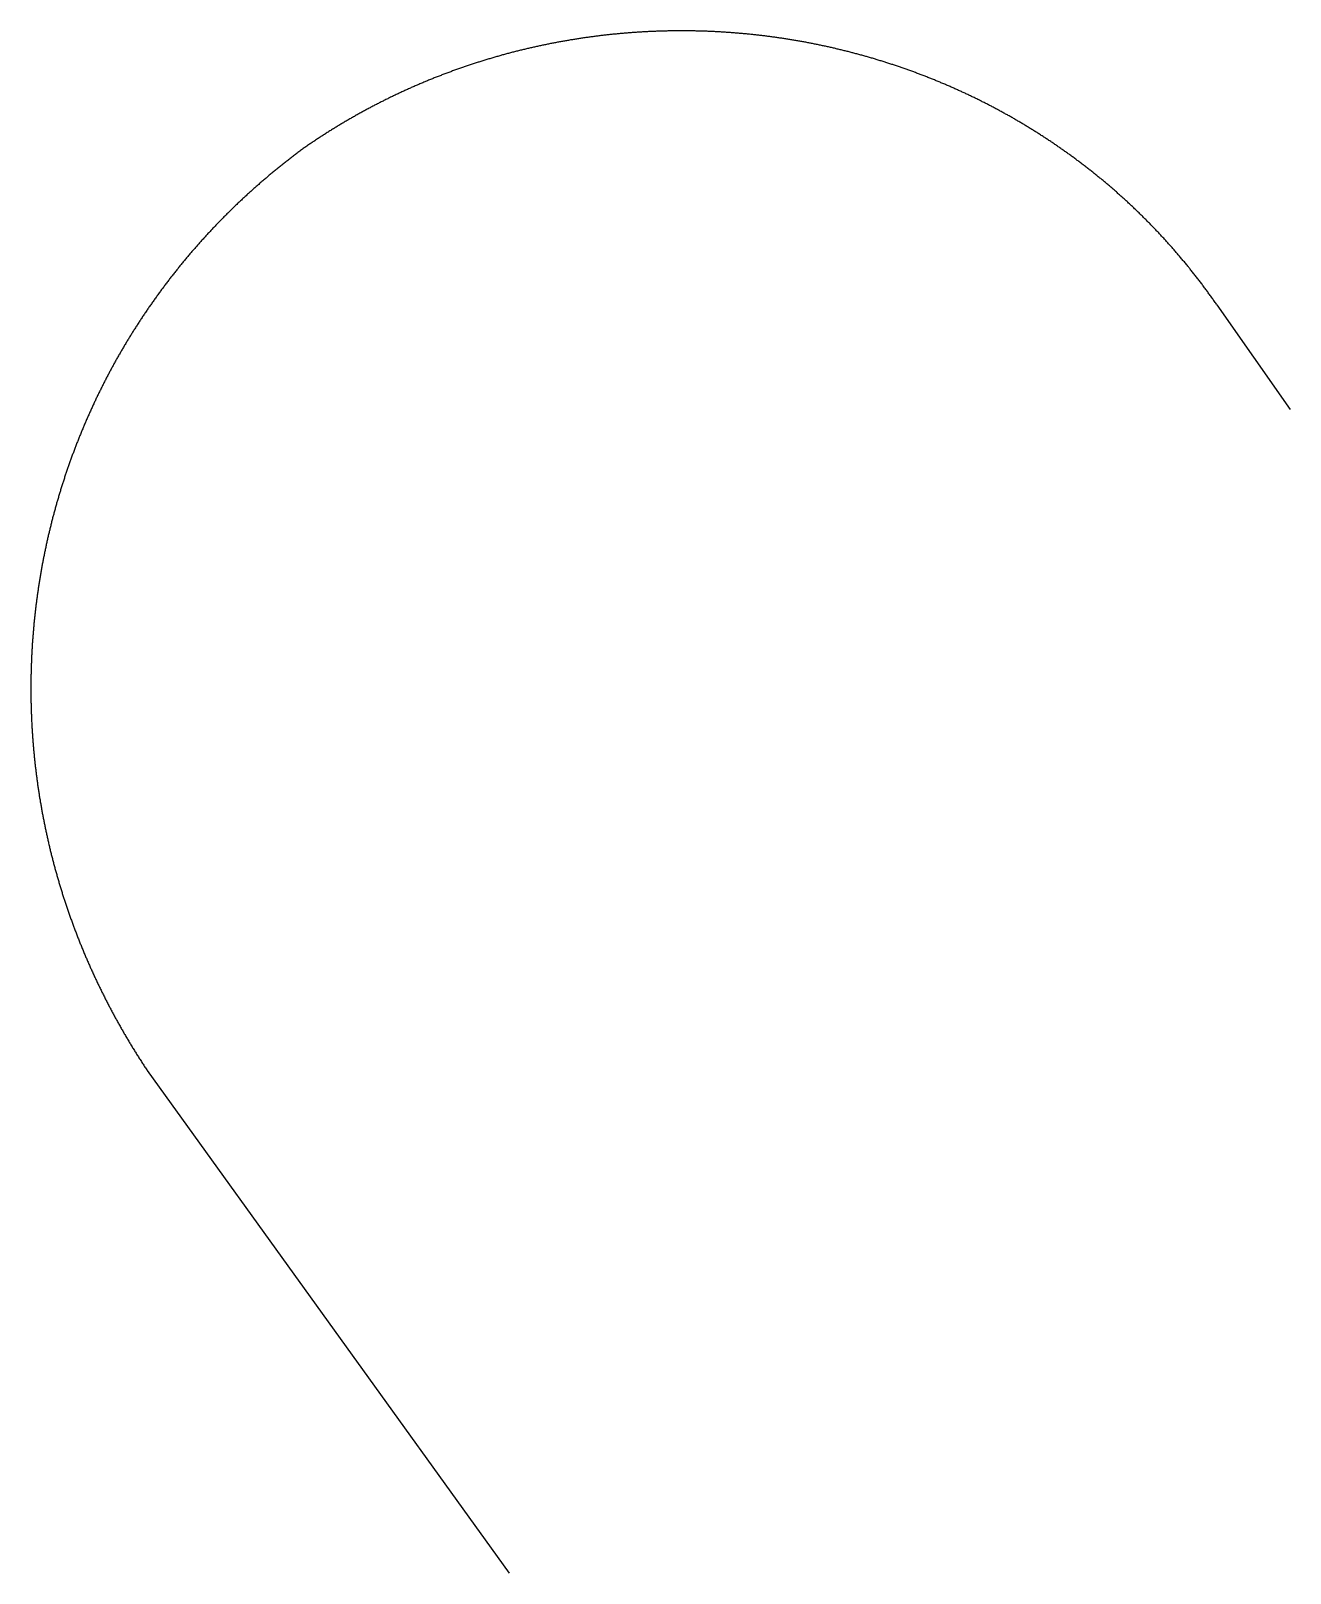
# Model space of a CAD drawing. Header units: millimetres. Extents: x -275 to 275, y -100 to 100.
# Drawn here: x -91.37 to -84.42, y -4.99 to 3.51 of the extents above; entities that cross this region are included whole.
import ezdxf

# ---------------------------------------------------------------- set-up
doc = ezdxf.new("R2010")
doc.units = ezdxf.units.MM

msp = doc.modelspace()

# ---------------------------------------------------------------- linework, layer by layer
for p, q in [((-84.8255, 2.0015), (-84.4219, 1.4258)), ((-88.7275, -4.9914), (-90.7239, -2.2205))]:
    msp.add_line(p, q)
for points in [[(-84.8255, 2.0015), (-84.8288, 2.0063), (-84.8322, 2.0112), (-84.8356, 2.016), (-84.8389, 2.0208), (-84.8423, 2.0256), (-84.8457, 2.0304), (-84.8491, 2.0352), (-84.8525, 2.04), (-84.8559, 2.0448), (-84.8593, 2.0496), (-84.8628, 2.0543), (-84.8662, 2.0591), (-84.8696, 2.0638), (-84.8731, 2.0686), (-84.8765, 2.0733), (-84.88, 2.078), (-84.8835, 2.0828), (-84.8869, 2.0875), (-84.8904, 2.0922), (-84.8939, 2.0969), (-84.8974, 2.1016), (-84.9009, 2.1062), (-84.9044, 2.1109), (-84.9079, 2.1156), (-84.9115, 2.1202), (-84.915, 2.1249), (-84.9185, 2.1295), (-84.9221, 2.1342), (-84.9256, 2.1388), (-84.9292, 2.1434), (-84.9327, 2.1481), (-84.9363, 2.1527), (-84.9399, 2.1573), (-84.9435, 2.1619), (-84.9471, 2.1664), (-84.9507, 2.171), (-84.9543, 2.1756), (-84.9579, 2.1801), (-84.9615, 2.1847), (-84.9651, 2.1892), (-84.9687, 2.1938), (-84.9724, 2.1983), (-84.976, 2.2028), (-84.9797, 2.2074), (-84.9833, 2.2119), (-84.987, 2.2164), (-84.9907, 2.2209), (-84.9943, 2.2254), (-84.998, 2.2298), (-85.0017, 2.2343), (-85.0054, 2.2388), (-85.0091, 2.2432), (-85.0128, 2.2477), (-85.0165, 2.2521), (-85.0203, 2.2566), (-85.024, 2.261), (-85.0277, 2.2654), (-85.0315, 2.2698), (-85.0352, 2.2742), (-85.039, 2.2786), (-85.0427, 2.283), (-85.0465, 2.2874), (-85.0503, 2.2918), (-85.054, 2.2961), (-85.0578, 2.3005), (-85.0616, 2.3048), (-85.0654, 2.3092), (-85.0692, 2.3135), (-85.073, 2.3179), (-85.0769, 2.3222), (-85.0807, 2.3265), (-85.0845, 2.3308), (-85.0883, 2.3351), (-85.0922, 2.3394), (-85.096, 2.3437), (-85.0999, 2.3479), (-85.1038, 2.3522), (-85.1076, 2.3565), (-85.1115, 2.3607), (-85.1154, 2.365), (-85.1193, 2.3692), (-85.1232, 2.3734), (-85.1271, 2.3777), (-85.131, 2.3819), (-85.1349, 2.3861), (-85.1388, 2.3903), (-85.1427, 2.3945), (-85.1466, 2.3987), (-85.1506, 2.4028), (-85.1545, 2.407), (-85.1585, 2.4112), (-85.1624, 2.4153), (-85.1664, 2.4195), (-85.1703, 2.4236), (-85.1743, 2.4278), (-85.1783, 2.4319), (-85.1823, 2.436), (-85.1863, 2.4401), (-85.1903, 2.4442), (-85.1943, 2.4483), (-85.1983, 2.4524), (-85.2023, 2.4565), (-85.2063, 2.4605), (-85.2103, 2.4646), (-85.2144, 2.4687), (-85.2184, 2.4727), (-85.2224, 2.4767), (-85.2265, 2.4808), (-85.2305, 2.4848), (-85.2346, 2.4888), (-85.2387, 2.4928), (-85.2427, 2.4968), (-85.2468, 2.5008), (-85.2509, 2.5048), (-85.255, 2.5088), (-85.2591, 2.5128), (-85.2632, 2.5167), (-85.2673, 2.5207), (-85.2714, 2.5246), (-85.2755, 2.5286), (-85.2797, 2.5325), (-85.2838, 2.5364), (-85.2879, 2.5404), (-85.2921, 2.5443), (-85.2962, 2.5482), (-85.3004, 2.5521), (-85.3045, 2.556), (-85.3087, 2.5598), (-85.3129, 2.5637), (-85.317, 2.5676), (-85.3212, 2.5714), (-85.3254, 2.5753), (-85.3296, 2.5791), (-85.3338, 2.583), (-85.338, 2.5868), (-85.3422, 2.5906), (-85.3464, 2.5944), (-85.3506, 2.5982), (-85.3549, 2.602), (-85.3591, 2.6058), (-85.3633, 2.6096), (-85.3676, 2.6134), (-85.3718, 2.6171), (-85.3761, 2.6209), (-85.3803, 2.6247), (-85.3846, 2.6284), (-85.3889, 2.6321), (-85.3932, 2.6359), (-85.3974, 2.6396), (-85.4017, 2.6433), (-85.406, 2.647), (-85.4103, 2.6507), (-85.4146, 2.6544), (-85.4189, 2.6581), (-85.4232, 2.6617), (-85.4275, 2.6654), (-85.4319, 2.6691), (-85.4362, 2.6727), (-85.4405, 2.6764), (-85.4449, 2.68), (-85.4492, 2.6836), (-85.4536, 2.6872), (-85.4579, 2.6909), (-85.4623, 2.6945), (-85.4667, 2.6981), (-85.471, 2.7016), (-85.4754, 2.7052), (-85.4798, 2.7088), (-85.4842, 2.7124), (-85.4886, 2.7159), (-85.493, 2.7195), (-85.4974, 2.723), (-85.5018, 2.7266), (-85.5062, 2.7301), (-85.5106, 2.7336), (-85.515, 2.7371), (-85.5194, 2.7406), (-85.5239, 2.7441), (-85.5283, 2.7476), (-85.5328, 2.7511), (-85.5372, 2.7546), (-85.5417, 2.758), (-85.5461, 2.7615), (-85.5506, 2.7649), (-85.5551, 2.7684), (-85.5595, 2.7718), (-85.564, 2.7752), (-85.5685, 2.7787), (-85.573, 2.7821), (-85.5775, 2.7855), (-85.582, 2.7889), (-85.5865, 2.7923), (-85.591, 2.7956), (-85.5955, 2.799), (-85.6, 2.8024), (-85.6045, 2.8057), (-85.6091, 2.8091), (-85.6136, 2.8124), (-85.6181, 2.8158), (-85.6227, 2.8191), (-85.6272, 2.8224), (-85.6318, 2.8257), (-85.6363, 2.829), (-85.6409, 2.8323), (-85.6455, 2.8356), (-85.65, 2.8389), (-85.6546, 2.8422), (-85.6592, 2.8454), (-85.6638, 2.8487), (-85.6684, 2.8519), (-85.673, 2.8552), (-85.6776, 2.8584), (-85.6822, 2.8616), (-85.6868, 2.8649), (-85.6914, 2.8681), (-85.696, 2.8713), (-85.7006, 2.8745), (-85.7053, 2.8777), (-85.7099, 2.8808), (-85.7145, 2.884), (-85.7192, 2.8872), (-85.7238, 2.8903), (-85.7285, 2.8935), (-85.7331, 2.8966), (-85.7378, 2.8997), (-85.7424, 2.9029), (-85.7471, 2.906), (-85.7518, 2.9091), (-85.7565, 2.9122), (-85.7612, 2.9153), (-85.7658, 2.9184), (-85.7705, 2.9215), (-85.7752, 2.9245), (-85.7799, 2.9276), (-85.7846, 2.9306), (-85.7893, 2.9337), (-85.7941, 2.9367), (-85.7988, 2.9398), (-85.8035, 2.9428), (-85.8082, 2.9458), (-85.813, 2.9488), (-85.8177, 2.9518), (-85.8224, 2.9548), (-85.8272, 2.9578), (-85.8319, 2.9608), (-85.8367, 2.9637), (-85.8414, 2.9667), (-85.8462, 2.9696), (-85.851, 2.9726), (-85.8557, 2.9755), (-85.8605, 2.9785), (-85.8653, 2.9814), (-85.8701, 2.9843), (-85.8749, 2.9872), (-85.8797, 2.9901), (-85.8845, 2.993), (-85.8893, 2.9959), (-85.8941, 2.9988), (-85.8989, 3.0016), (-85.9037, 3.0045), (-85.9085, 3.0073), (-85.9133, 3.0102), (-85.9182, 3.013), (-85.923, 3.0158), (-85.9278, 3.0187), (-85.9327, 3.0215), (-85.9375, 3.0243), (-85.9423, 3.0271), (-85.9472, 3.0299), (-85.952, 3.0326), (-85.9569, 3.0354), (-85.9618, 3.0382), (-85.9666, 3.0409), (-85.9715, 3.0437), (-85.9764, 3.0464), (-85.9813, 3.0492), (-85.9861, 3.0519), (-85.991, 3.0546), (-85.9959, 3.0573), (-86.0008, 3.06), (-86.0057, 3.0627), (-86.0106, 3.0654), (-86.0155, 3.0681), (-86.0204, 3.0707), (-86.0253, 3.0734), (-86.0303, 3.0761), (-86.0352, 3.0787), (-86.0401, 3.0814), (-86.045, 3.084), (-86.05, 3.0866), (-86.0549, 3.0892), (-86.0599, 3.0918), (-86.0648, 3.0944), (-86.0697, 3.097), (-86.0747, 3.0996), (-86.0797, 3.1022), (-86.0846, 3.1048), (-86.0896, 3.1073), (-86.0945, 3.1099), (-86.0995, 3.1124), (-86.1045, 3.1149), (-86.1095, 3.1175), (-86.1145, 3.12), (-86.1194, 3.1225), (-86.1244, 3.125), (-86.1294, 3.1275), (-86.1344, 3.13), (-86.1394, 3.1325), (-86.1444, 3.135), (-86.1494, 3.1374), (-86.1544, 3.1399), (-86.1595, 3.1423), (-86.1645, 3.1448), (-86.1695, 3.1472), (-86.1745, 3.1496), (-86.1796, 3.152), (-86.1846, 3.1545), (-86.1896, 3.1569), (-86.1947, 3.1593), (-86.1997, 3.1616), (-86.2048, 3.164), (-86.2098, 3.1664), (-86.2149, 3.1688), (-86.2199, 3.1711), (-86.225, 3.1735), (-86.2301, 3.1758), (-86.2351, 3.1781), (-86.2402, 3.1804), (-86.2453, 3.1828), (-86.2503, 3.1851), (-86.2554, 3.1874), (-86.2605, 3.1897), (-86.2656, 3.1919), (-86.2707, 3.1942), (-86.2758, 3.1965), (-86.2809, 3.1987), (-86.286, 3.201), (-86.2911, 3.2032), (-86.2962, 3.2055), (-86.3013, 3.2077), (-86.3064, 3.2099), (-86.3115, 3.2121), (-86.3167, 3.2143), (-86.3218, 3.2165), (-86.3269, 3.2187), (-86.3321, 3.2209), (-86.3372, 3.2231), (-86.3423, 3.2252), (-86.3475, 3.2274), (-86.3526, 3.2295), (-86.3578, 3.2317), (-86.3629, 3.2338), (-86.3681, 3.2359), (-86.3732, 3.2381), (-86.3784, 3.2402), (-86.3835, 3.2423), (-86.3887, 3.2444), (-86.3939, 3.2464), (-86.399, 3.2485), (-86.4042, 3.2506), (-86.4094, 3.2526), (-86.4146, 3.2547), (-86.4198, 3.2567), (-86.425, 3.2588), (-86.4301, 3.2608), (-86.4353, 3.2628), (-86.4405, 3.2648), (-86.4457, 3.2668), (-86.4509, 3.2688), (-86.4561, 3.2708), (-86.4613, 3.2728), (-86.4666, 3.2748), (-86.4718, 3.2767), (-86.477, 3.2787), (-86.4822, 3.2806), (-86.4874, 3.2826), (-86.4927, 3.2845), (-86.4979, 3.2864), (-86.5031, 3.2884), (-86.5084, 3.2903), (-86.5136, 3.2922), (-86.5188, 3.2941), (-86.5241, 3.2959), (-86.5293, 3.2978), (-86.5346, 3.2997), (-86.5398, 3.3015), (-86.5451, 3.3034), (-86.5503, 3.3052), (-86.5556, 3.3071), (-86.5608, 3.3089), (-86.5661, 3.3107), (-86.5714, 3.3125), (-86.5766, 3.3143), (-86.5819, 3.3161), (-86.5872, 3.3179), (-86.5925, 3.3197), (-86.5978, 3.3215), (-86.603, 3.3232), (-86.6083, 3.325), (-86.6136, 3.3267), (-86.6189, 3.3285), (-86.6242, 3.3302), (-86.6295, 3.3319), (-86.6348, 3.3336), (-86.6401, 3.3354), (-86.6454, 3.3371), (-86.6507, 3.3387), (-86.656, 3.3404), (-86.6613, 3.3421), (-86.6666, 3.3438), (-86.672, 3.3454), (-86.6773, 3.3471), (-86.6826, 3.3487), (-86.6879, 3.3504), (-86.6933, 3.352), (-86.6986, 3.3536), (-86.7039, 3.3552), (-86.7092, 3.3568), (-86.7146, 3.3584), (-86.7199, 3.36), (-86.7253, 3.3616), (-86.7306, 3.3631), (-86.736, 3.3647), (-86.7413, 3.3663), (-86.7466, 3.3678), (-86.752, 3.3693), (-86.7574, 3.3709), (-86.7627, 3.3724), (-86.7681, 3.3739), (-86.7734, 3.3754), (-86.7788, 3.3769), (-86.7842, 3.3784), (-86.7895, 3.3799), (-86.7949, 3.3814), (-86.8003, 3.3828), (-86.8057, 3.3843), (-86.811, 3.3857), (-86.8164, 3.3872), (-86.8218, 3.3886), (-86.8272, 3.39), (-86.8326, 3.3914), (-86.838, 3.3928), (-86.8433, 3.3943), (-86.8487, 3.3956), (-86.8541, 3.397), (-86.8595, 3.3984), (-86.8649, 3.3998), (-86.8703, 3.4011), (-86.8757, 3.4025), (-86.8811, 3.4038), (-86.8865, 3.4052), (-86.892, 3.4065), (-86.8974, 3.4078), (-86.9028, 3.4091), (-86.9082, 3.4104), (-86.9136, 3.4117), (-86.919, 3.413), (-86.9245, 3.4143), (-86.9299, 3.4155), (-86.9353, 3.4168), (-86.9407, 3.4181), (-86.9462, 3.4193), (-86.9516, 3.4205), (-86.957, 3.4218), (-86.9625, 3.423), (-86.9679, 3.4242), (-86.9733, 3.4254), (-86.9788, 3.4266), (-86.9842, 3.4278), (-86.9897, 3.429), (-86.9951, 3.4302), (-87.0006, 3.4313), (-87.006, 3.4325), (-87.0115, 3.4336), (-87.0169, 3.4348), (-87.0224, 3.4359), (-87.0278, 3.437), (-87.0333, 3.4381), (-87.0387, 3.4392), (-87.0442, 3.4403), (-87.0497, 3.4414), (-87.0551, 3.4425), (-87.0606, 3.4436), (-87.0661, 3.4447), (-87.0715, 3.4457), (-87.077, 3.4468), (-87.0825, 3.4478), (-87.088, 3.4488), (-87.0934, 3.4499), (-87.0989, 3.4509), (-87.1044, 3.4519), (-87.1099, 3.4529), (-87.1154, 3.4539), (-87.1208, 3.4549), (-87.1263, 3.4558), (-87.1318, 3.4568), (-87.1373, 3.4578), (-87.1428, 3.4587), (-87.1483, 3.4597), (-87.1538, 3.4606), (-87.1593, 3.4615), (-87.1648, 3.4625), (-87.1703, 3.4634), (-87.1758, 3.4643), (-87.1813, 3.4652), (-87.1868, 3.466), (-87.1923, 3.4669), (-87.1978, 3.4678), (-87.2033, 3.4687), (-87.2088, 3.4695), (-87.2143, 3.4704), (-87.2198, 3.4712), (-87.2253, 3.472), (-87.2309, 3.4728), (-87.2364, 3.4737), (-87.2419, 3.4745), (-87.2474, 3.4753), (-87.2529, 3.476), (-87.2584, 3.4768), (-87.264, 3.4776), (-87.2695, 3.4784), (-87.275, 3.4791), (-87.2805, 3.4799), (-87.2861, 3.4806), (-87.2916, 3.4813), (-87.2971, 3.482), (-87.3027, 3.4828), (-87.3082, 3.4835), (-87.3137, 3.4842), (-87.3193, 3.4848), (-87.3248, 3.4855), (-87.3303, 3.4862), (-87.3359, 3.4869), (-87.3414, 3.4875), (-87.3469, 3.4882), (-87.3525, 3.4888), (-87.358, 3.4894), (-87.3636, 3.4901), (-87.3691, 3.4907), (-87.3747, 3.4913), (-87.3802, 3.4919), (-87.3857, 3.4925), (-87.3913, 3.4931), (-87.3968, 3.4936), (-87.4024, 3.4942), (-87.4079, 3.4948), (-87.4135, 3.4953), (-87.4191, 3.4958), (-87.4246, 3.4964), (-87.4302, 3.4969), (-87.4357, 3.4974), (-87.4413, 3.4979), (-87.4468, 3.4984), (-87.4524, 3.4989), (-87.4579, 3.4994), (-87.4635, 3.4999), (-87.4691, 3.5003), (-87.4746, 3.5008), (-87.4802, 3.5012), (-87.4858, 3.5017), (-87.4913, 3.5021), (-87.4969, 3.5025), (-87.5025, 3.503), (-87.508, 3.5034), (-87.5136, 3.5038), (-87.5192, 3.5042), (-87.5247, 3.5045), (-87.5303, 3.5049), (-87.5359, 3.5053), (-87.5414, 3.5056), (-87.547, 3.506), (-87.5526, 3.5063), (-87.5582, 3.5067), (-87.5637, 3.507), (-87.5693, 3.5073), (-87.5749, 3.5076), (-87.5805, 3.5079), (-87.586, 3.5082), (-87.5916, 3.5085), (-87.5972, 3.5088), (-87.6028, 3.509), (-87.6083, 3.5093), (-87.6139, 3.5095), (-87.6195, 3.5098), (-87.6251, 3.51), (-87.6307, 3.5102), (-87.6363, 3.5105), (-87.6418, 3.5107), (-87.6474, 3.5109), (-87.653, 3.5111), (-87.6586, 3.5112), (-87.6642, 3.5114), (-87.6698, 3.5116), (-87.6753, 3.5117), (-87.6809, 3.5119), (-87.6865, 3.512), (-87.6921, 3.5122), (-87.6977, 3.5123), (-87.7033, 3.5124), (-87.7089, 3.5125), (-87.7144, 3.5126), (-87.72, 3.5127), (-87.7256, 3.5128), (-87.7312, 3.5129), (-87.7368, 3.5129), (-87.7424, 3.513), (-87.748, 3.513), (-87.7536, 3.5131), (-87.7592, 3.5131), (-87.7648, 3.5131), (-87.7703, 3.5132), (-87.7759, 3.5132), (-87.7815, 3.5132), (-87.7871, 3.5132), (-87.7927, 3.5131), (-87.7983, 3.5131), (-87.8039, 3.5131), (-87.8095, 3.513), (-87.8151, 3.513), (-87.8207, 3.5129), (-87.8263, 3.5129), (-87.8319, 3.5128), (-87.8375, 3.5127), (-87.8431, 3.5126), (-87.8486, 3.5125), (-87.8542, 3.5124), (-87.8598, 3.5123), (-87.8654, 3.5122), (-87.871, 3.512), (-87.8766, 3.5119), (-87.8822, 3.5117), (-87.8878, 3.5116), (-87.8934, 3.5114), (-87.899, 3.5112), (-87.9046, 3.511), (-87.9102, 3.5108), (-87.9158, 3.5106), (-87.9214, 3.5104), (-87.927, 3.5102), (-87.9326, 3.51), (-87.9382, 3.5098), (-87.9437, 3.5095), (-87.9493, 3.5093), (-87.9549, 3.509), (-87.9605, 3.5087), (-87.9661, 3.5085), (-87.9717, 3.5082), (-87.9773, 3.5079), (-87.9829, 3.5076), (-87.9885, 3.5073), (-87.9941, 3.5069), (-87.9997, 3.5066), (-88.0053, 3.5063), (-88.0109, 3.5059), (-88.0165, 3.5056), (-88.022, 3.5052), (-88.0276, 3.5049), (-88.0332, 3.5045), (-88.0388, 3.5041), (-88.0444, 3.5037), (-88.05, 3.5033), (-88.0556, 3.5029), (-88.0612, 3.5025), (-88.0668, 3.502), (-88.0724, 3.5016), (-88.0779, 3.5011), (-88.0835, 3.5007), (-88.0891, 3.5002), (-88.0947, 3.4998), (-88.1003, 3.4993), (-88.1059, 3.4988), (-88.1115, 3.4983), (-88.1171, 3.4978), (-88.1226, 3.4973), (-88.1282, 3.4968), (-88.1338, 3.4962), (-88.1394, 3.4957), (-88.145, 3.4951), (-88.1506, 3.4946), (-88.1561, 3.494), (-88.1617, 3.4935), (-88.1673, 3.4929), (-88.1729, 3.4923), (-88.1785, 3.4917), (-88.184, 3.4911), (-88.1896, 3.4905), (-88.1952, 3.4898), (-88.2008, 3.4892), (-88.2064, 3.4886), (-88.2119, 3.4879), (-88.2175, 3.4873), (-88.2231, 3.4866), (-88.2287, 3.4859), (-88.2342, 3.4852), (-88.2398, 3.4846), (-88.2454, 3.4839), (-88.2509, 3.4831), (-88.2565, 3.4824), (-88.2621, 3.4817), (-88.2677, 3.481), (-88.2732, 3.4802), (-88.2788, 3.4795), (-88.2844, 3.4787), (-88.2899, 3.478), (-88.2955, 3.4772), (-88.3011, 3.4764), (-88.3066, 3.4756), (-88.3122, 3.4748), (-88.3178, 3.474), (-88.3233, 3.4732), (-88.3289, 3.4723), (-88.3344, 3.4715), (-88.34, 3.4707), (-88.3456, 3.4698), (-88.3511, 3.4689), (-88.3567, 3.4681), (-88.3622, 3.4672), (-88.3678, 3.4663), (-88.3733, 3.4654), (-88.3789, 3.4645), (-88.3844, 3.4636), (-88.39, 3.4627), (-88.3955, 3.4618), (-88.4011, 3.4608), (-88.4066, 3.4599), (-88.4122, 3.4589), (-88.4177, 3.458), (-88.4233, 3.457), (-88.4288, 3.456), (-88.4344, 3.455), (-88.4399, 3.454), (-88.4454, 3.453), (-88.451, 3.452), (-88.4565, 3.451), (-88.4621, 3.4499), (-88.4676, 3.4489), (-88.4731, 3.4479), (-88.4787, 3.4468), (-88.4842, 3.4457), (-88.4897, 3.4447), (-88.4952, 3.4436), (-88.5008, 3.4425), (-88.5063, 3.4414), (-88.5118, 3.4403), (-88.5174, 3.4392), (-88.5229, 3.438), (-88.5284, 3.4369), (-88.5339, 3.4358), (-88.5394, 3.4346), (-88.545, 3.4334), (-88.5505, 3.4323), (-88.556, 3.4311), (-88.5615, 3.4299), (-88.567, 3.4287), (-88.5725, 3.4275), (-88.578, 3.4263), (-88.5836, 3.4251), (-88.5891, 3.4239), (-88.5946, 3.4226), (-88.6001, 3.4214), (-88.6056, 3.4201), (-88.6111, 3.4189), (-88.6166, 3.4176), (-88.6221, 3.4163), (-88.6276, 3.415), (-88.6331, 3.4137), (-88.6386, 3.4124), (-88.6441, 3.4111), (-88.6496, 3.4098), (-88.6551, 3.4084), (-88.6605, 3.4071), (-88.666, 3.4058), (-88.6715, 3.4044), (-88.677, 3.403), (-88.6825, 3.4017), (-88.688, 3.4003), (-88.6934, 3.3989), (-88.6989, 3.3975), (-88.7044, 3.3961), (-88.7099, 3.3947), (-88.7153, 3.3932), (-88.7208, 3.3918), (-88.7263, 3.3903), (-88.7318, 3.3889), (-88.7372, 3.3874), (-88.7427, 3.386), (-88.7481, 3.3845), (-88.7536, 3.383), (-88.7591, 3.3815), (-88.7645, 3.38), (-88.77, 3.3785), (-88.7754, 3.377), (-88.7809, 3.3754), (-88.7863, 3.3739), (-88.7918, 3.3724), (-88.7972, 3.3708), (-88.8027, 3.3692), (-88.8081, 3.3677), (-88.8136, 3.3661), (-88.819, 3.3645), (-88.8244, 3.3629), (-88.8299, 3.3613), (-88.8353, 3.3597), (-88.8407, 3.358), (-88.8462, 3.3564), (-88.8516, 3.3548), (-88.857, 3.3531), (-88.8625, 3.3515), (-88.8679, 3.3498), (-88.8733, 3.3481), (-88.8787, 3.3464), (-88.8841, 3.3447), (-88.8896, 3.343), (-88.895, 3.3413), (-88.9004, 3.3396), (-88.9058, 3.3379), (-88.9112, 3.3361), (-88.9166, 3.3344), (-88.922, 3.3326), (-88.9274, 3.3309), (-88.9328, 3.3291), (-88.9382, 3.3273), (-88.9436, 3.3255), (-88.949, 3.3237), (-88.9544, 3.3219), (-88.9598, 3.3201), (-88.9651, 3.3183), (-88.9705, 3.3165), (-88.9759, 3.3146), (-88.9813, 3.3128), (-88.9867, 3.3109), (-88.992, 3.309), (-88.9974, 3.3072), (-89.0028, 3.3053), (-89.0082, 3.3034), (-89.0135, 3.3015), (-89.0189, 3.2996), (-89.0242, 3.2976), (-89.0296, 3.2957), (-89.035, 3.2938), (-89.0403, 3.2918), (-89.0457, 3.2899), (-89.051, 3.2879), (-89.0564, 3.2859), (-89.0617, 3.284), (-89.067, 3.282), (-89.0724, 3.28), (-89.0777, 3.278), (-89.0831, 3.276), (-89.0884, 3.2739), (-89.0937, 3.2719), (-89.0991, 3.2699), (-89.1044, 3.2678), (-89.1097, 3.2657), (-89.115, 3.2637), (-89.1203, 3.2616), (-89.1257, 3.2595), (-89.131, 3.2574), (-89.1363, 3.2553), (-89.1416, 3.2532), (-89.1469, 3.2511), (-89.1522, 3.249), (-89.1575, 3.2468), (-89.1628, 3.2447), (-89.1681, 3.2425), (-89.1734, 3.2404), (-89.1787, 3.2382), (-89.184, 3.236), (-89.1893, 3.2338), (-89.1945, 3.2316), (-89.1998, 3.2294), (-89.2051, 3.2272), (-89.2104, 3.225), (-89.2156, 3.2227), (-89.2209, 3.2205), (-89.2262, 3.2182), (-89.2314, 3.216), (-89.2367, 3.2137), (-89.242, 3.2114), (-89.2472, 3.2092), (-89.2525, 3.2069), (-89.2577, 3.2046), (-89.263, 3.2022), (-89.2682, 3.1999), (-89.2734, 3.1976), (-89.2787, 3.1952), (-89.2839, 3.1929), (-89.2892, 3.1905), (-89.2944, 3.1882), (-89.2996, 3.1858), (-89.3048, 3.1834), (-89.3101, 3.181), (-89.3153, 3.1786), (-89.3205, 3.1762), (-89.3257, 3.1738), (-89.3309, 3.1714), (-89.3361, 3.1689), (-89.3413, 3.1665), (-89.3465, 3.164), (-89.3517, 3.1616), (-89.3569, 3.1591), (-89.3621, 3.1566), (-89.3673, 3.1541), (-89.3725, 3.1516), (-89.3777, 3.1491), (-89.3829, 3.1466), (-89.388, 3.1441), (-89.3932, 3.1416), (-89.3984, 3.139), (-89.4035, 3.1365), (-89.4087, 3.1339), (-89.4139, 3.1314), (-89.419, 3.1288), (-89.4242, 3.1262), (-89.4293, 3.1236), (-89.4345, 3.121), (-89.4396, 3.1184), (-89.4448, 3.1158), (-89.4499, 3.1131), (-89.4551, 3.1105), (-89.4602, 3.1079), (-89.4653, 3.1052), (-89.4704, 3.1025), (-89.4756, 3.0999), (-89.4807, 3.0972), (-89.4858, 3.0945), (-89.4909, 3.0918), (-89.496, 3.0891), (-89.5011, 3.0864), (-89.5062, 3.0836), (-89.5113, 3.0809), (-89.5164, 3.0782), (-89.5215, 3.0754), (-89.5266, 3.0726), (-89.5317, 3.0699), (-89.5368, 3.0671), (-89.5419, 3.0643), (-89.547, 3.0615), (-89.552, 3.0587), (-89.5571, 3.0559), (-89.5622, 3.0531), (-89.5672, 3.0502), (-89.5723, 3.0474), (-89.5773, 3.0445), (-89.5824, 3.0417), (-89.5874, 3.0388), (-89.5925, 3.0359), (-89.5975, 3.0331), (-89.6026, 3.0302), (-89.6076, 3.0273), (-89.6126, 3.0243), (-89.6177, 3.0214), (-89.6227, 3.0185), (-89.6277, 3.0156), (-89.6327, 3.0126), (-89.6378, 3.0096), (-89.6428, 3.0067), (-89.6478, 3.0037), (-89.6528, 3.0007), (-89.6578, 2.9977), (-89.6628, 2.9947), (-89.6678, 2.9917), (-89.6727, 2.9887), (-89.6777, 2.9857), (-89.6827, 2.9826), (-89.6877, 2.9796), (-89.6927, 2.9765), (-89.6976, 2.9735), (-89.7026, 2.9704), (-89.7076, 2.9673), (-89.7125, 2.9642), (-89.7175, 2.9611), (-89.7224, 2.958), (-89.7274, 2.9549), (-89.7323, 2.9518), (-89.7373, 2.9487), (-89.7422, 2.9455), (-89.7471, 2.9424), (-89.7521, 2.9392), (-89.757, 2.936), (-89.7619, 2.9328), (-89.7668, 2.9297), (-89.7717, 2.9265), (-89.7766, 2.9233), (-89.7815, 2.92), (-89.7864, 2.9168), (-89.7913, 2.9136), (-89.7962, 2.9103), (-89.8011, 2.9071), (-89.806, 2.9038), (-89.8109, 2.9006), (-89.8158, 2.8973), (-89.8206, 2.894), (-89.8255, 2.8907), (-89.8304, 2.8874), (-89.8352, 2.8841), (-89.8401, 2.8808), (-89.845, 2.8774), (-89.8498, 2.8741), (-89.8546, 2.8708)], [(-89.8546, 2.8708), (-89.8595, 2.8672), (-89.8643, 2.8637), (-89.8691, 2.8601), (-89.874, 2.8565), (-89.8788, 2.853), (-89.8836, 2.8494), (-89.8884, 2.8458), (-89.8932, 2.8422), (-89.8979, 2.8386), (-89.9027, 2.8351), (-89.9075, 2.8314), (-89.9122, 2.8278), (-89.917, 2.8242), (-89.9217, 2.8206), (-89.9265, 2.817), (-89.9312, 2.8133), (-89.9359, 2.8097), (-89.9406, 2.806), (-89.9453, 2.8024), (-89.95, 2.7987), (-89.9547, 2.7951), (-89.9594, 2.7914), (-89.9641, 2.7877), (-89.9687, 2.784), (-89.9734, 2.7803), (-89.978, 2.7766), (-89.9827, 2.7729), (-89.9873, 2.7692), (-89.992, 2.7655), (-89.9966, 2.7618), (-90.0012, 2.7581), (-90.0058, 2.7543), (-90.0104, 2.7506), (-90.015, 2.7468), (-90.0196, 2.7431), (-90.0242, 2.7393), (-90.0287, 2.7356), (-90.0333, 2.7318), (-90.0378, 2.728), (-90.0424, 2.7242), (-90.0469, 2.7204), (-90.0515, 2.7167), (-90.056, 2.7129), (-90.0605, 2.709), (-90.065, 2.7052), (-90.0695, 2.7014), (-90.074, 2.6976), (-90.0785, 2.6938), (-90.083, 2.6899), (-90.0875, 2.6861), (-90.0919, 2.6822), (-90.0964, 2.6784), (-90.1008, 2.6745), (-90.1053, 2.6707), (-90.1097, 2.6668), (-90.1141, 2.6629), (-90.1185, 2.659), (-90.123, 2.6552), (-90.1274, 2.6513), (-90.1318, 2.6474), (-90.1362, 2.6435), (-90.1405, 2.6395), (-90.1449, 2.6356), (-90.1493, 2.6317), (-90.1536, 2.6278), (-90.158, 2.6238), (-90.1623, 2.6199), (-90.1667, 2.616), (-90.171, 2.612), (-90.1753, 2.6081), (-90.1796, 2.6041), (-90.1839, 2.6001), (-90.1882, 2.5962), (-90.1925, 2.5922), (-90.1968, 2.5882), (-90.2011, 2.5842), (-90.2054, 2.5802), (-90.2096, 2.5762), (-90.2139, 2.5722), (-90.2181, 2.5682), (-90.2224, 2.5642), (-90.2266, 2.5602), (-90.2308, 2.5561), (-90.235, 2.5521), (-90.2392, 2.548), (-90.2434, 2.544), (-90.2476, 2.54), (-90.2518, 2.5359), (-90.256, 2.5318), (-90.2602, 2.5278), (-90.2643, 2.5237), (-90.2685, 2.5196), (-90.2726, 2.5155), (-90.2768, 2.5114), (-90.2809, 2.5074), (-90.285, 2.5033), (-90.2891, 2.4991), (-90.2932, 2.495), (-90.2974, 2.4909), (-90.3014, 2.4868), (-90.3055, 2.4827), (-90.3096, 2.4785), (-90.3137, 2.4744), (-90.3177, 2.4703), (-90.3218, 2.4661), (-90.3259, 2.462), (-90.3299, 2.4578), (-90.3339, 2.4536), (-90.338, 2.4495), (-90.342, 2.4453), (-90.346, 2.4411), (-90.35, 2.4369), (-90.354, 2.4327), (-90.358, 2.4285), (-90.3619, 2.4243), (-90.3659, 2.4201), (-90.3699, 2.4159), (-90.3738, 2.4117), (-90.3778, 2.4075), (-90.3817, 2.4033), (-90.3857, 2.399), (-90.3896, 2.3948), (-90.3935, 2.3905), (-90.3974, 2.3863), (-90.4013, 2.3821), (-90.4052, 2.3778), (-90.4091, 2.3735), (-90.413, 2.3693), (-90.4169, 2.365), (-90.4207, 2.3607), (-90.4246, 2.3564), (-90.4284, 2.3521), (-90.4323, 2.3478), (-90.4361, 2.3435), (-90.4399, 2.3392), (-90.4438, 2.3349), (-90.4476, 2.3306), (-90.4514, 2.3263), (-90.4552, 2.322), (-90.459, 2.3177), (-90.4627, 2.3133), (-90.4665, 2.309), (-90.4703, 2.3046), (-90.474, 2.3003), (-90.4778, 2.2959), (-90.4815, 2.2916), (-90.4853, 2.2872), (-90.489, 2.2828), (-90.4927, 2.2785), (-90.4964, 2.2741), (-90.5001, 2.2697), (-90.5038, 2.2653), (-90.5075, 2.2609), (-90.5112, 2.2565), (-90.5149, 2.2521), (-90.5186, 2.2477), (-90.5222, 2.2433), (-90.5259, 2.2389), (-90.5295, 2.2345), (-90.5331, 2.2301), (-90.5368, 2.2256), (-90.5404, 2.2212), (-90.544, 2.2167), (-90.5476, 2.2123), (-90.5512, 2.2079), (-90.5548, 2.2034), (-90.5584, 2.1989), (-90.5619, 2.1945), (-90.5655, 2.19), (-90.5691, 2.1855), (-90.5726, 2.1811), (-90.5762, 2.1766), (-90.5797, 2.1721), (-90.5832, 2.1676), (-90.5868, 2.1631), (-90.5903, 2.1586), (-90.5938, 2.1541), (-90.5973, 2.1496), (-90.6008, 2.1451), (-90.6042, 2.1405), (-90.6077, 2.136), (-90.6112, 2.1315), (-90.6146, 2.127), (-90.6181, 2.1224), (-90.6215, 2.1179), (-90.625, 2.1133), (-90.6284, 2.1088), (-90.6318, 2.1042), (-90.6352, 2.0997), (-90.6386, 2.0951), (-90.642, 2.0905), (-90.6454, 2.086), (-90.6488, 2.0814), (-90.6522, 2.0768), (-90.6555, 2.0722), (-90.6589, 2.0676), (-90.6622, 2.063), (-90.6656, 2.0584), (-90.6689, 2.0538), (-90.6722, 2.0492), (-90.6756, 2.0446), (-90.6789, 2.04), (-90.6822, 2.0353), (-90.6855, 2.0307), (-90.6888, 2.0261), (-90.692, 2.0214), (-90.6953, 2.0168), (-90.6986, 2.0122), (-90.7018, 2.0075), (-90.7051, 2.0029), (-90.7083, 1.9982), (-90.7116, 1.9935), (-90.7148, 1.9889), (-90.718, 1.9842), (-90.7212, 1.9795), (-90.7244, 1.9749), (-90.7276, 1.9702), (-90.7308, 1.9655), (-90.734, 1.9608), (-90.7372, 1.9561), (-90.7403, 1.9514), (-90.7435, 1.9467), (-90.7466, 1.942), (-90.7498, 1.9373), (-90.7529, 1.9326), (-90.756, 1.9278), (-90.7591, 1.9231), (-90.7622, 1.9184), (-90.7653, 1.9136), (-90.7684, 1.9089), (-90.7715, 1.9042), (-90.7746, 1.8994), (-90.7777, 1.8947), (-90.7807, 1.8899), (-90.7838, 1.8852), (-90.7868, 1.8804), (-90.7899, 1.8756), (-90.7929, 1.8709), (-90.7959, 1.8661), (-90.799, 1.8613), (-90.802, 1.8565), (-90.805, 1.8517), (-90.808, 1.8469), (-90.8109, 1.8422), (-90.8139, 1.8374), (-90.8169, 1.8326), (-90.8198, 1.8277), (-90.8228, 1.8229), (-90.8257, 1.8181), (-90.8287, 1.8133), (-90.8316, 1.8085), (-90.8345, 1.8037), (-90.8374, 1.7988), (-90.8404, 1.794), (-90.8432, 1.7892), (-90.8461, 1.7843), (-90.849, 1.7795), (-90.8519, 1.7746), (-90.8548, 1.7698), (-90.8576, 1.7649), (-90.8605, 1.7601), (-90.8633, 1.7552), (-90.8662, 1.7503), (-90.869, 1.7455), (-90.8718, 1.7406), (-90.8746, 1.7357), (-90.8774, 1.7308), (-90.8802, 1.7259), (-90.883, 1.721), (-90.8858, 1.7161), (-90.8886, 1.7112), (-90.8913, 1.7063), (-90.8941, 1.7014), (-90.8968, 1.6965), (-90.8996, 1.6916), (-90.9023, 1.6867), (-90.905, 1.6818), (-90.9078, 1.6769), (-90.9105, 1.6719), (-90.9132, 1.667), (-90.9159, 1.6621), (-90.9185, 1.6571), (-90.9212, 1.6522), (-90.9239, 1.6472), (-90.9266, 1.6423), (-90.9292, 1.6373), (-90.9319, 1.6324), (-90.9345, 1.6274), (-90.9371, 1.6225), (-90.9398, 1.6175), (-90.9424, 1.6125), (-90.945, 1.6076), (-90.9476, 1.6026), (-90.9502, 1.5976), (-90.9528, 1.5926), (-90.9553, 1.5876), (-90.9579, 1.5826), (-90.9605, 1.5776), (-90.963, 1.5726), (-90.9656, 1.5676), (-90.9681, 1.5626), (-90.9706, 1.5576), (-90.9731, 1.5526), (-90.9757, 1.5476), (-90.9782, 1.5426), (-90.9807, 1.5376), (-90.9831, 1.5325), (-90.9856, 1.5275), (-90.9881, 1.5225), (-90.9906, 1.5174), (-90.993, 1.5124), (-90.9955, 1.5074), (-90.9979, 1.5023), (-91.0004, 1.4973), (-91.0028, 1.4922), (-91.0052, 1.4872), (-91.0076, 1.4821), (-91.01, 1.477), (-91.0124, 1.472), (-91.0148, 1.4669), (-91.0172, 1.4618), (-91.0195, 1.4568), (-91.0219, 1.4517), (-91.0243, 1.4466), (-91.0266, 1.4415), (-91.0289, 1.4364), (-91.0313, 1.4313), (-91.0336, 1.4262), (-91.0359, 1.4211), (-91.0382, 1.416), (-91.0405, 1.4109), (-91.0428, 1.4058), (-91.0451, 1.4007), (-91.0474, 1.3956), (-91.0496, 1.3905), (-91.0519, 1.3854), (-91.0541, 1.3803), (-91.0564, 1.3751), (-91.0586, 1.37), (-91.0608, 1.3649), (-91.0631, 1.3597), (-91.0653, 1.3546), (-91.0675, 1.3495), (-91.0697, 1.3443), (-91.0719, 1.3392), (-91.074, 1.334), (-91.0762, 1.3289), (-91.0784, 1.3237), (-91.0805, 1.3186), (-91.0827, 1.3134), (-91.0848, 1.3082), (-91.087, 1.3031), (-91.0891, 1.2979), (-91.0912, 1.2927), (-91.0933, 1.2876), (-91.0954, 1.2824), (-91.0975, 1.2772), (-91.0996, 1.272), (-91.1017, 1.2668), (-91.1037, 1.2616), (-91.1058, 1.2564), (-91.1078, 1.2512), (-91.1099, 1.246), (-91.1119, 1.2408), (-91.1139, 1.2356), (-91.116, 1.2304), (-91.118, 1.2252), (-91.12, 1.22), (-91.122, 1.2148), (-91.124, 1.2096), (-91.1259, 1.2044), (-91.1279, 1.1991), (-91.1299, 1.1939), (-91.1318, 1.1887), (-91.1338, 1.1834), (-91.1357, 1.1782), (-91.1377, 1.173), (-91.1396, 1.1677), (-91.1415, 1.1625), (-91.1434, 1.1572), (-91.1453, 1.152), (-91.1472, 1.1467), (-91.1491, 1.1415), (-91.151, 1.1362), (-91.1528, 1.131), (-91.1547, 1.1257), (-91.1565, 1.1205), (-91.1584, 1.1152), (-91.1602, 1.1099), (-91.1621, 1.1047), (-91.1639, 1.0994), (-91.1657, 1.0941), (-91.1675, 1.0888), (-91.1693, 1.0835), (-91.1711, 1.0783), (-91.1728, 1.073), (-91.1746, 1.0677), (-91.1764, 1.0624), (-91.1781, 1.0571), (-91.1799, 1.0518), (-91.1816, 1.0465), (-91.1834, 1.0412), (-91.1851, 1.0359), (-91.1868, 1.0306), (-91.1885, 1.0253), (-91.1902, 1.02), (-91.1919, 1.0147), (-91.1936, 1.0093), (-91.1953, 1.004), (-91.1969, 0.9987), (-91.1986, 0.9934), (-91.2002, 0.9881), (-91.2019, 0.9827), (-91.2035, 0.9774), (-91.2051, 0.9721), (-91.2068, 0.9667), (-91.2084, 0.9614), (-91.21, 0.9561), (-91.2116, 0.9507), (-91.2131, 0.9454), (-91.2147, 0.94), (-91.2163, 0.9347), (-91.2179, 0.9293), (-91.2194, 0.924), (-91.221, 0.9186), (-91.2225, 0.9133), (-91.224, 0.9079), (-91.2255, 0.9025), (-91.2271, 0.8972), (-91.2286, 0.8918), (-91.2301, 0.8865), (-91.2316, 0.8811), (-91.233, 0.8757), (-91.2345, 0.8703), (-91.236, 0.865), (-91.2374, 0.8596), (-91.2389, 0.8542), (-91.2403, 0.8488), (-91.2417, 0.8434), (-91.2432, 0.838), (-91.2446, 0.8327), (-91.246, 0.8273), (-91.2474, 0.8219), (-91.2488, 0.8165), (-91.2502, 0.8111), (-91.2515, 0.8057), (-91.2529, 0.8003), (-91.2543, 0.7949), (-91.2556, 0.7895), (-91.257, 0.7841), (-91.2583, 0.7787), (-91.2596, 0.7732), (-91.261, 0.7678), (-91.2623, 0.7624), (-91.2636, 0.757), (-91.2649, 0.7516), (-91.2661, 0.7462), (-91.2674, 0.7407), (-91.2687, 0.7353), (-91.27, 0.7299), (-91.2712, 0.7245), (-91.2725, 0.719), (-91.2737, 0.7136), (-91.2749, 0.7082), (-91.2761, 0.7027), (-91.2774, 0.6973), (-91.2786, 0.6918), (-91.2798, 0.6864), (-91.281, 0.681), (-91.2821, 0.6755), (-91.2833, 0.6701), (-91.2845, 0.6646), (-91.2856, 0.6592), (-91.2868, 0.6537), (-91.2879, 0.6483), (-91.289, 0.6428), (-91.2902, 0.6374), (-91.2913, 0.6319), (-91.2924, 0.6264), (-91.2935, 0.621), (-91.2946, 0.6155), (-91.2957, 0.61), (-91.2967, 0.6046), (-91.2978, 0.5991), (-91.2989, 0.5936), (-91.2999, 0.5882), (-91.301, 0.5827), (-91.302, 0.5772), (-91.303, 0.5717), (-91.304, 0.5663), (-91.305, 0.5608), (-91.306, 0.5553), (-91.307, 0.5498), (-91.308, 0.5443), (-91.309, 0.5388), (-91.31, 0.5334), (-91.3109, 0.5279), (-91.3119, 0.5224), (-91.3128, 0.5169), (-91.3138, 0.5114), (-91.3147, 0.5059), (-91.3156, 0.5004), (-91.3165, 0.4949), (-91.3174, 0.4894), (-91.3183, 0.4839), (-91.3192, 0.4784), (-91.3201, 0.4729), (-91.3209, 0.4674), (-91.3218, 0.4619), (-91.3227, 0.4564), (-91.3235, 0.4509), (-91.3243, 0.4453), (-91.3252, 0.4398), (-91.326, 0.4343), (-91.3268, 0.4288), (-91.3276, 0.4233), (-91.3284, 0.4178), (-91.3292, 0.4122), (-91.33, 0.4067), (-91.3307, 0.4012), (-91.3315, 0.3957), (-91.3323, 0.3902), (-91.333, 0.3846), (-91.3337, 0.3791), (-91.3345, 0.3736), (-91.3352, 0.368), (-91.3359, 0.3625), (-91.3366, 0.357), (-91.3373, 0.3514), (-91.338, 0.3459), (-91.3387, 0.3404), (-91.3394, 0.3348), (-91.34, 0.3293), (-91.3407, 0.3238), (-91.3413, 0.3182), (-91.342, 0.3127), (-91.3426, 0.3071), (-91.3432, 0.3016), (-91.3438, 0.296), (-91.3444, 0.2905), (-91.345, 0.285), (-91.3456, 0.2794), (-91.3462, 0.2739), (-91.3468, 0.2683), (-91.3473, 0.2628), (-91.3479, 0.2572), (-91.3484, 0.2516), (-91.349, 0.2461), (-91.3495, 0.2405), (-91.35, 0.235), (-91.3506, 0.2294), (-91.3511, 0.2239), (-91.3516, 0.2183), (-91.3521, 0.2127), (-91.3525, 0.2072), (-91.353, 0.2016), (-91.3535, 0.1961), (-91.3539, 0.1905), (-91.3544, 0.1849), (-91.3548, 0.1794), (-91.3553, 0.1738), (-91.3557, 0.1682), (-91.3561, 0.1627), (-91.3565, 0.1571), (-91.3569, 0.1515), (-91.3573, 0.1459), (-91.3577, 0.1404), (-91.3581, 0.1348), (-91.3584, 0.1292), (-91.3588, 0.1236), (-91.3591, 0.1181), (-91.3595, 0.1125), (-91.3598, 0.1069), (-91.3601, 0.1013), (-91.3604, 0.0958), (-91.3608, 0.0902), (-91.3611, 0.0846), (-91.3613, 0.079), (-91.3616, 0.0734), (-91.3619, 0.0679), (-91.3622, 0.0623), (-91.3624, 0.0567), (-91.3627, 0.0511), (-91.3629, 0.0455), (-91.3632, 0.0399), (-91.3634, 0.0343), (-91.3636, 0.0288), (-91.3638, 0.0232), (-91.364, 0.0176), (-91.3642, 0.012), (-91.3644, 0.0064), (-91.3646, 0.0008), (-91.3647, -0.0048), (-91.3649, -0.0104), (-91.365, -0.016), (-91.3652, -0.0216), (-91.3653, -0.0272), (-91.3654, -0.0327), (-91.3656, -0.0383), (-91.3657, -0.0439), (-91.3658, -0.0495), (-91.3659, -0.0551), (-91.3659, -0.0607), (-91.366, -0.0663), (-91.3661, -0.0719), (-91.3661, -0.0775), (-91.3662, -0.0831), (-91.3662, -0.0887), (-91.3663, -0.0943), (-91.3663, -0.0999), (-91.3663, -0.1055), (-91.3663, -0.1111), (-91.3663, -0.1167), (-91.3663, -0.1223), (-91.3663, -0.1279), (-91.3663, -0.1335), (-91.3662, -0.1391), (-91.3662, -0.1447), (-91.3661, -0.1503), (-91.3661, -0.1559), (-91.366, -0.1615), (-91.3659, -0.1671), (-91.3658, -0.1728), (-91.3658, -0.1784), (-91.3657, -0.184), (-91.3655, -0.1896), (-91.3654, -0.1952), (-91.3653, -0.2008), (-91.3652, -0.2064), (-91.365, -0.212), (-91.3649, -0.2176), (-91.3647, -0.2232), (-91.3645, -0.2288), (-91.3644, -0.2344), (-91.3642, -0.24), (-91.364, -0.2456), (-91.3638, -0.2512), (-91.3636, -0.2569), (-91.3634, -0.2625), (-91.3631, -0.2681), (-91.3629, -0.2737), (-91.3627, -0.2793), (-91.3624, -0.2849), (-91.3621, -0.2905), (-91.3619, -0.2961), (-91.3616, -0.3017), (-91.3613, -0.3073), (-91.361, -0.3129), (-91.3607, -0.3186), (-91.3604, -0.3242), (-91.3601, -0.3298), (-91.3598, -0.3354), (-91.3594, -0.341), (-91.3591, -0.3466), (-91.3587, -0.3522), (-91.3584, -0.3578), (-91.358, -0.3634), (-91.3576, -0.369), (-91.3572, -0.3746), (-91.3568, -0.3803), (-91.3564, -0.3859), (-91.356, -0.3915), (-91.3556, -0.3971), (-91.3552, -0.4027), (-91.3547, -0.4083), (-91.3543, -0.4139), (-91.3538, -0.4195), (-91.3534, -0.4251), (-91.3529, -0.4307), (-91.3524, -0.4363), (-91.3519, -0.442), (-91.3514, -0.4476), (-91.3509, -0.4532), (-91.3504, -0.4588), (-91.3499, -0.4644), (-91.3494, -0.47), (-91.3488, -0.4756), (-91.3483, -0.4812), (-91.3477, -0.4868), (-91.3472, -0.4924), (-91.3466, -0.498), (-91.346, -0.5036), (-91.3454, -0.5092), (-91.3448, -0.5148), (-91.3442, -0.5204), (-91.3436, -0.526), (-91.343, -0.5317), (-91.3424, -0.5373), (-91.3417, -0.5429), (-91.3411, -0.5485), (-91.3404, -0.5541), (-91.3397, -0.5597), (-91.3391, -0.5653), (-91.3384, -0.5709), (-91.3377, -0.5765), (-91.337, -0.5821), (-91.3363, -0.5877), (-91.3356, -0.5933), (-91.3349, -0.5989), (-91.3341, -0.6045), (-91.3334, -0.6101), (-91.3326, -0.6157), (-91.3319, -0.6213), (-91.3311, -0.6269), (-91.3303, -0.6325), (-91.3295, -0.6381), (-91.3287, -0.6437), (-91.3279, -0.6493), (-91.3271, -0.6549), (-91.3263, -0.6604), (-91.3255, -0.666), (-91.3247, -0.6716), (-91.3238, -0.6772), (-91.323, -0.6828), (-91.3221, -0.6884), (-91.3212, -0.694), (-91.3204, -0.6996), (-91.3195, -0.7052), (-91.3186, -0.7108), (-91.3177, -0.7164), (-91.3168, -0.7219), (-91.3158, -0.7275), (-91.3149, -0.7331), (-91.314, -0.7387), (-91.313, -0.7443), (-91.3121, -0.7499), (-91.3111, -0.7555), (-91.3101, -0.761), (-91.3091, -0.7666), (-91.3082, -0.7722), (-91.3072, -0.7778), (-91.3062, -0.7834), (-91.3051, -0.7889), (-91.3041, -0.7945), (-91.3031, -0.8001), (-91.302, -0.8057), (-91.301, -0.8113), (-91.2999, -0.8168), (-91.2989, -0.8224), (-91.2978, -0.828), (-91.2967, -0.8336), (-91.2956, -0.8391), (-91.2945, -0.8447), (-91.2934, -0.8503), (-91.2923, -0.8558), (-91.2912, -0.8614), (-91.29, -0.867), (-91.2889, -0.8725), (-91.2877, -0.8781), (-91.2866, -0.8837), (-91.2854, -0.8892), (-91.2842, -0.8948), (-91.2831, -0.9004), (-91.2819, -0.9059), (-91.2807, -0.9115), (-91.2795, -0.917), (-91.2782, -0.9226), (-91.277, -0.9282), (-91.2758, -0.9337), (-91.2745, -0.9393), (-91.2733, -0.9448), (-91.272, -0.9504), (-91.2707, -0.9559), (-91.2695, -0.9615), (-91.2682, -0.967), (-91.2669, -0.9726), (-91.2656, -0.9781), (-91.2642, -0.9837), (-91.2629, -0.9892), (-91.2616, -0.9948), (-91.2603, -1.0003), (-91.2589, -1.0059), (-91.2575, -1.0114), (-91.2562, -1.0169), (-91.2548, -1.0225), (-91.2534, -1.028), (-91.252, -1.0336), (-91.2506, -1.0391), (-91.2492, -1.0446), (-91.2478, -1.0502), (-91.2464, -1.0557), (-91.2449, -1.0612), (-91.2435, -1.0667), (-91.242, -1.0723), (-91.2406, -1.0778), (-91.2391, -1.0833), (-91.2376, -1.0889), (-91.2362, -1.0944), (-91.2347, -1.0999), (-91.2332, -1.1054), (-91.2316, -1.1109), (-91.2301, -1.1165), (-91.2286, -1.122), (-91.2271, -1.1275), (-91.2255, -1.133), (-91.2239, -1.1385), (-91.2224, -1.144), (-91.2208, -1.1495), (-91.2192, -1.155), (-91.2176, -1.1605), (-91.216, -1.166), (-91.2144, -1.1716), (-91.2128, -1.1771), (-91.2112, -1.1826), (-91.2096, -1.1881), (-91.2079, -1.1936), (-91.2063, -1.1991), (-91.2046, -1.2045), (-91.2029, -1.21), (-91.2013, -1.2155), (-91.1996, -1.221), (-91.1979, -1.2265), (-91.1962, -1.232), (-91.1945, -1.2375), (-91.1928, -1.243), (-91.191, -1.2485), (-91.1893, -1.2539), (-91.1875, -1.2594), (-91.1858, -1.2649), (-91.184, -1.2704), (-91.1822, -1.2758), (-91.1805, -1.2813), (-91.1787, -1.2868), (-91.1769, -1.2923), (-91.1751, -1.2977), (-91.1733, -1.3032), (-91.1714, -1.3087), (-91.1696, -1.3141), (-91.1678, -1.3196), (-91.1659, -1.325), (-91.1641, -1.3305), (-91.1622, -1.336), (-91.1603, -1.3414), (-91.1584, -1.3469), (-91.1565, -1.3523), (-91.1546, -1.3578), (-91.1527, -1.3632), (-91.1508, -1.3687), (-91.1489, -1.3741), (-91.1469, -1.3796), (-91.145, -1.385), (-91.143, -1.3904), (-91.1411, -1.3959), (-91.1391, -1.4013), (-91.1371, -1.4067), (-91.1351, -1.4122), (-91.1331, -1.4176), (-91.1311, -1.423), (-91.1291, -1.4285), (-91.1271, -1.4339), (-91.1251, -1.4393), (-91.123, -1.4447), (-91.121, -1.4501), (-91.1189, -1.4556), (-91.1168, -1.461), (-91.1148, -1.4664), (-91.1127, -1.4718), (-91.1106, -1.4772), (-91.1085, -1.4826), (-91.1064, -1.488), (-91.1042, -1.4934), (-91.1021, -1.4988), (-91.1, -1.5042), (-91.0978, -1.5096), (-91.0957, -1.515), (-91.0935, -1.5204), (-91.0913, -1.5258), (-91.0892, -1.5312), (-91.087, -1.5366), (-91.0848, -1.5419), (-91.0826, -1.5473), (-91.0803, -1.5527), (-91.0781, -1.5581), (-91.0759, -1.5635), (-91.0736, -1.5688), (-91.0714, -1.5742), (-91.0691, -1.5796), (-91.0669, -1.5849), (-91.0646, -1.5903), (-91.0623, -1.5957), (-91.06, -1.601), (-91.0577, -1.6064), (-91.0554, -1.6117), (-91.0531, -1.6171), (-91.0507, -1.6225), (-91.0484, -1.6278), (-91.0461, -1.6331), (-91.0437, -1.6385), (-91.0413, -1.6438), (-91.039, -1.6492), (-91.0366, -1.6545), (-91.0342, -1.6599), (-91.0318, -1.6652), (-91.0294, -1.6705), (-91.027, -1.6758), (-91.0245, -1.6812), (-91.0221, -1.6865), (-91.0196, -1.6918), (-91.0172, -1.6971), (-91.0147, -1.7025), (-91.0123, -1.7078), (-91.0098, -1.7131), (-91.0073, -1.7184), (-91.0048, -1.7237), (-91.0023, -1.729), (-90.9998, -1.7343), (-90.9973, -1.7396), (-90.9947, -1.7449), (-90.9922, -1.7502), (-90.9896, -1.7555), (-90.9871, -1.7608), (-90.9845, -1.7661), (-90.9819, -1.7714), (-90.9793, -1.7766), (-90.9768, -1.7819), (-90.9742, -1.7872), (-90.9715, -1.7925), (-90.9689, -1.7977), (-90.9663, -1.803), (-90.9637, -1.8083), (-90.961, -1.8136), (-90.9583, -1.8188), (-90.9557, -1.8241), (-90.953, -1.8293), (-90.9503, -1.8346), (-90.9476, -1.8398), (-90.9449, -1.8451), (-90.9422, -1.8503), (-90.9395, -1.8556), (-90.9368, -1.8608), (-90.9341, -1.8661), (-90.9313, -1.8713), (-90.9286, -1.8765), (-90.9258, -1.8818), (-90.923, -1.887), (-90.9202, -1.8922), (-90.9175, -1.8974), (-90.9147, -1.9027), (-90.9119, -1.9079), (-90.909, -1.9131), (-90.9062, -1.9183), (-90.9034, -1.9235), (-90.9005, -1.9287), (-90.8977, -1.9339), (-90.8948, -1.9391), (-90.892, -1.9443), (-90.8891, -1.9495), (-90.8862, -1.9547), (-90.8833, -1.9599), (-90.8804, -1.9651), (-90.8775, -1.9703), (-90.8746, -1.9754), (-90.8716, -1.9806), (-90.8687, -1.9858), (-90.8658, -1.991), (-90.8628, -1.9961), (-90.8598, -2.0013), (-90.8569, -2.0065), (-90.8539, -2.0116), (-90.8509, -2.0168), (-90.8479, -2.0219), (-90.8449, -2.0271), (-90.8419, -2.0322), (-90.8388, -2.0374), (-90.8358, -2.0425), (-90.8327, -2.0477), (-90.8297, -2.0528), (-90.8266, -2.0579), (-90.8236, -2.0631), (-90.8205, -2.0682), (-90.8174, -2.0733), (-90.8143, -2.0784), (-90.8112, -2.0835), (-90.8081, -2.0887), (-90.8049, -2.0938), (-90.8018, -2.0989), (-90.7987, -2.104), (-90.7955, -2.1091), (-90.7924, -2.1142), (-90.7892, -2.1193), (-90.786, -2.1244), (-90.7828, -2.1295), (-90.7796, -2.1346), (-90.7764, -2.1396), (-90.7732, -2.1447), (-90.77, -2.1498), (-90.7667, -2.1549), (-90.7635, -2.1599), (-90.7603, -2.165), (-90.757, -2.1701), (-90.7537, -2.1751), (-90.7504, -2.1802), (-90.7472, -2.1852), (-90.7439, -2.1903), (-90.7406, -2.1953), (-90.7373, -2.2004), (-90.7339, -2.2054), (-90.7306, -2.2105), (-90.7273, -2.2155), (-90.7239, -2.2205)]]:
    msp.add_lwpolyline(points)

doc.saveas('drawing.dxf')
